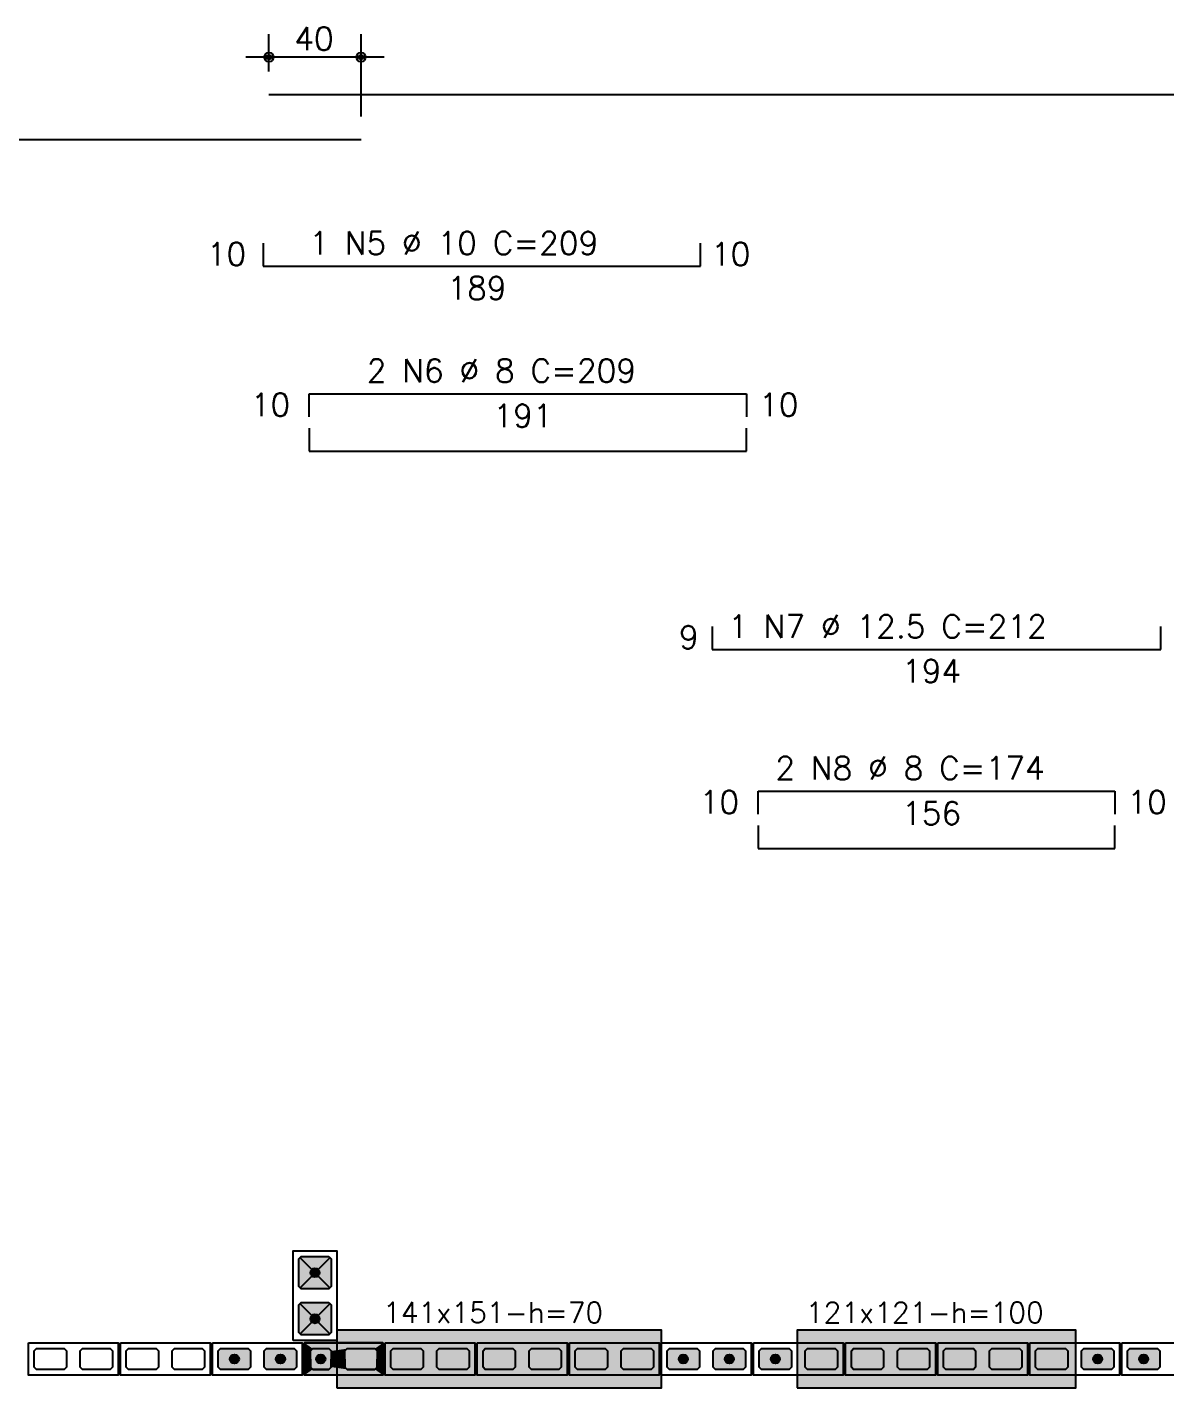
# Model space of a CAD drawing. Extents: x -2 to 121, y -2 to 61.
# Drawn here: x 24.76 to 34.65, y 14.93 to 26.76 of the extents above; entities that cross this region are included whole.
import ezdxf

# ---------------------------------------------------------------- set-up
doc = ezdxf.new("R2010")
doc.units = 0
doc.header["$MEASUREMENT"] = 0
doc.linetypes.add('ESTILO_TQS_0001', pattern=[0.45, 0.3, -0.15])
for name, color, linetype in [('PENA_01', 1, 'CONTINUOUS'), ('PENA_02', 2, 'CONTINUOUS'), ('PENA_03', 3, 'CONTINUOUS'), ('PENA_05', 5, 'CONTINUOUS'), ('PENA_11', 252, 'CONTINUOUS'), ('PENA_21', 100, 'CONTINUOUS'), ('PENA_23', 50, 'CONTINUOUS')]:
    doc.layers.add(name, color=color, linetype=linetype)
doc.styles.get("Standard").update_dxf_attribs({"font": 'ROMANS.SHX'})

msp = doc.modelspace()

# ---------------------------------------------------------------- linework, layer by layer
at = {"layer": 'PENA_01', "linetype": 'Continuous'}
for p, q in [((26.861821, 26.373299), (26.861821, 26.69817)), ((27.661821, 25.983299), (27.661821, 26.69817)), ((27.861821, 26.49817), (26.661821, 26.49817)), ((27.391821, 16.06433), (27.131821, 15.80433)), ((27.391821, 15.80433), (27.131821, 16.06433)), ((27.391821, 15.40433), (27.131821, 15.66433)), ((27.391821, 15.66433), (27.131821, 15.40433))]:
    msp.add_line(p, q, dxfattribs=at)
for points in [[(24.821821, 15.25433), (24.841821, 15.27433), (25.081821, 15.27433), (25.101821, 15.25433), (25.101821, 15.11433), (25.081821, 15.09433), (24.841821, 15.09433), (24.821821, 15.11433), (24.821821, 15.25433)], [(25.221821, 15.25433), (25.241821, 15.27433), (25.481821, 15.27433), (25.501821, 15.25433), (25.501821, 15.11433), (25.481821, 15.09433), (25.241821, 15.09433), (25.221821, 15.11433), (25.221821, 15.25433)], [(25.621821, 15.25433), (25.641821, 15.27433), (25.881821, 15.27433), (25.901821, 15.25433), (25.901821, 15.11433), (25.881821, 15.09433), (25.641821, 15.09433), (25.621821, 15.11433), (25.621821, 15.25433)], [(26.021821, 15.25433), (26.041821, 15.27433), (26.281821, 15.27433), (26.301821, 15.25433), (26.301821, 15.11433), (26.281821, 15.09433), (26.041821, 15.09433), (26.021821, 15.11433), (26.021821, 15.25433)], [(26.421821, 15.25433), (26.441821, 15.27433), (26.681821, 15.27433), (26.701821, 15.25433), (26.701821, 15.11433), (26.681821, 15.09433), (26.441821, 15.09433), (26.421821, 15.11433), (26.421821, 15.25433)], [(26.821821, 15.25433), (26.841821, 15.27433), (27.081821, 15.27433), (27.101821, 15.25433), (27.101821, 15.11433), (27.081821, 15.09433), (26.841821, 15.09433), (26.821821, 15.11433), (26.821821, 15.25433)], [(27.241821, 15.27433), (27.381821, 15.27433), (27.401821, 15.25433), (27.401821, 15.11433), (27.381821, 15.09433), (27.241821, 15.09433), (27.221821, 15.11433), (27.221821, 15.25433), (27.241821, 15.27433)], [(27.541821, 15.27433), (27.781821, 15.27433), (27.801821, 15.25433), (27.801821, 15.11433), (27.781821, 15.09433), (27.541821, 15.09433), (27.521821, 15.11433), (27.521821, 15.25433), (27.541821, 15.27433)], [(27.921821, 15.25433), (27.941821, 15.27433), (28.181821, 15.27433), (28.201821, 15.25433), (28.201821, 15.11433), (28.181821, 15.09433), (27.941821, 15.09433), (27.921821, 15.11433), (27.921821, 15.25433)], [(28.321821, 15.25433), (28.341821, 15.27433), (28.581821, 15.27433), (28.601821, 15.25433), (28.601821, 15.11433), (28.581821, 15.09433), (28.341821, 15.09433), (28.321821, 15.11433), (28.321821, 15.25433)], [(28.721821, 15.25433), (28.741821, 15.27433), (28.981821, 15.27433), (29.001821, 15.25433), (29.001821, 15.11433), (28.981821, 15.09433), (28.741821, 15.09433), (28.721821, 15.11433), (28.721821, 15.25433)], [(29.121821, 15.25433), (29.141821, 15.27433), (29.381821, 15.27433), (29.401821, 15.25433), (29.401821, 15.11433), (29.381821, 15.09433), (29.141821, 15.09433), (29.121821, 15.11433), (29.121821, 15.25433)], [(29.521821, 15.25433), (29.541821, 15.27433), (29.781821, 15.27433), (29.801821, 15.25433), (29.801821, 15.11433), (29.781821, 15.09433), (29.541821, 15.09433), (29.521821, 15.11433), (29.521821, 15.25433)], [(29.921821, 15.25433), (29.941821, 15.27433), (30.181821, 15.27433), (30.201821, 15.25433), (30.201821, 15.11433), (30.181821, 15.09433), (29.941821, 15.09433), (29.921821, 15.11433), (29.921821, 15.25433)], [(30.321821, 15.25433), (30.341821, 15.27433), (30.581821, 15.27433), (30.601821, 15.25433), (30.601821, 15.11433), (30.581821, 15.09433), (30.341821, 15.09433), (30.321821, 15.11433), (30.321821, 15.25433)], [(30.721821, 15.25433), (30.741821, 15.27433), (30.981821, 15.27433), (31.001821, 15.25433), (31.001821, 15.11433), (30.981821, 15.09433), (30.741821, 15.09433), (30.721821, 15.11433), (30.721821, 15.25433)], [(31.121821, 15.25433), (31.141821, 15.27433), (31.381821, 15.27433), (31.401821, 15.25433), (31.401821, 15.11433), (31.381821, 15.09433), (31.141821, 15.09433), (31.121821, 15.11433), (31.121821, 15.25433)], [(31.521821, 15.25433), (31.541821, 15.27433), (31.781821, 15.27433), (31.801821, 15.25433), (31.801821, 15.11433), (31.781821, 15.09433), (31.541821, 15.09433), (31.521821, 15.11433), (31.521821, 15.25433)], [(31.921821, 15.25433), (31.941821, 15.27433), (32.181821, 15.27433), (32.201821, 15.25433), (32.201821, 15.11433), (32.181821, 15.09433), (31.941821, 15.09433), (31.921821, 15.11433), (31.921821, 15.25433)], [(32.321821, 15.25433), (32.341821, 15.27433), (32.581821, 15.27433), (32.601821, 15.25433), (32.601821, 15.11433), (32.581821, 15.09433), (32.341821, 15.09433), (32.321821, 15.11433), (32.321821, 15.25433)], [(32.721821, 15.25433), (32.741821, 15.27433), (32.981821, 15.27433), (33.001821, 15.25433), (33.001821, 15.11433), (32.981821, 15.09433), (32.741821, 15.09433), (32.721821, 15.11433), (32.721821, 15.25433)], [(33.121821, 15.25433), (33.141821, 15.27433), (33.381821, 15.27433), (33.401821, 15.25433), (33.401821, 15.11433), (33.381821, 15.09433), (33.141821, 15.09433), (33.121821, 15.11433), (33.121821, 15.25433)], [(33.521821, 15.25433), (33.541821, 15.27433), (33.781821, 15.27433), (33.801821, 15.25433), (33.801821, 15.11433), (33.781821, 15.09433), (33.541821, 15.09433), (33.521821, 15.11433), (33.521821, 15.25433)], [(33.921821, 15.25433), (33.941821, 15.27433), (34.181821, 15.27433), (34.201821, 15.25433), (34.201821, 15.11433), (34.181821, 15.09433), (33.941821, 15.09433), (33.921821, 15.11433), (33.921821, 15.25433)], [(34.321821, 15.25433), (34.341821, 15.27433), (34.581821, 15.27433), (34.601821, 15.25433), (34.601821, 15.11433), (34.581821, 15.09433), (34.341821, 15.09433), (34.321821, 15.11433), (34.321821, 15.25433)]]:
    msp.add_lwpolyline(points, dxfattribs=at)
at = {"layer": 'PENA_02', "linetype": 'Continuous'}
for points in [[(27.071821, 15.34433), (27.071821, 16.12433), (27.451821, 16.12433), (27.451821, 15.34433), (27.071821, 15.34433)], [(24.771821, 15.32433), (25.551821, 15.32433), (25.551821, 15.04433), (24.771821, 15.04433), (24.771821, 15.32433)], [(25.571821, 15.32433), (26.351821, 15.32433), (26.351821, 15.04433), (25.571821, 15.04433), (25.571821, 15.32433)], [(26.371821, 15.32433), (27.151821, 15.32433), (27.151821, 15.04433), (26.371821, 15.04433), (26.371821, 15.32433)], [(27.171821, 15.32433), (27.851821, 15.32433), (27.851821, 15.04433), (27.171821, 15.04433), (27.171821, 15.32433)], [(27.871821, 15.32433), (28.651821, 15.32433), (28.651821, 15.04433), (27.871821, 15.04433), (27.871821, 15.32433)], [(28.671821, 15.32433), (29.451821, 15.32433), (29.451821, 15.04433), (28.671821, 15.04433), (28.671821, 15.32433)], [(29.471821, 15.32433), (30.251821, 15.32433), (30.251821, 15.04433), (29.471821, 15.04433), (29.471821, 15.32433)], [(30.271821, 15.32433), (31.051821, 15.32433), (31.051821, 15.04433), (30.271821, 15.04433), (30.271821, 15.32433)], [(31.071821, 15.32433), (31.851821, 15.32433), (31.851821, 15.04433), (31.071821, 15.04433), (31.071821, 15.32433)], [(31.871821, 15.32433), (32.651821, 15.32433), (32.651821, 15.04433), (31.871821, 15.04433), (31.871821, 15.32433)], [(32.671821, 15.32433), (33.451821, 15.32433), (33.451821, 15.04433), (32.671821, 15.04433), (32.671821, 15.32433)], [(33.471821, 15.32433), (34.251821, 15.32433), (34.251821, 15.04433), (33.471821, 15.04433), (33.471821, 15.32433)], [(34.271821, 15.32433), (35.051821, 15.32433), (35.051821, 15.04433), (34.271821, 15.04433), (34.271821, 15.32433)]]:
    msp.add_lwpolyline(points, dxfattribs=at)
at = {"layer": 'PENA_02', "linetype": 'ESTILO_TQS_0001'}
for points in [[(27.141821, 15.79433), (27.121821, 15.81433), (27.121821, 16.05433), (27.141821, 16.07433), (27.381821, 16.07433), (27.401821, 16.05433), (27.401821, 15.81433), (27.381821, 15.79433), (27.141821, 15.79433)], [(27.141821, 15.39433), (27.121821, 15.41433), (27.121821, 15.65433), (27.141821, 15.67433), (27.381821, 15.67433), (27.401821, 15.65433), (27.401821, 15.41433), (27.381821, 15.39433), (27.141821, 15.39433)]]:
    msp.add_lwpolyline(points, dxfattribs=at)
at = {"layer": 'PENA_02', "linetype": 'Continuous'}
for centre, radius in [((26.861821, 26.49817), 0.04), ((26.861821, 26.49817), 0.02), ((27.661821, 26.49817), 0.04), ((27.661821, 26.49817), 0.02)]:
    msp.add_circle(centre, radius, dxfattribs=at)
at = {"layer": 'PENA_03', "linetype": 'Continuous'}
for p, q in [((26.861821, 26.173299), (26.861821, 26.173299)), ((27.661821, 25.783299), (27.661821, 25.783299))]:
    msp.add_line(p, q, dxfattribs=at)
for points in [[(27.381821, 16.07433), (27.401821, 16.05433), (27.401821, 15.81433), (27.381821, 15.79433), (27.141821, 15.79433), (27.121821, 15.81433), (27.121821, 16.05433), (27.141821, 16.07433), (27.381821, 16.07433)], [(27.381821, 15.67433), (27.401821, 15.65433), (27.401821, 15.41433), (27.381821, 15.39433), (27.141821, 15.39433), (27.121821, 15.41433), (27.121821, 15.65433), (27.141821, 15.67433), (27.381821, 15.67433)], [(26.701821, 15.11433), (26.681821, 15.09433), (26.441821, 15.09433), (26.421821, 15.11433), (26.421821, 15.25433), (26.441821, 15.27433), (26.681821, 15.27433), (26.701821, 15.25433), (26.701821, 15.11433)], [(27.101821, 15.11433), (27.081821, 15.09433), (26.841821, 15.09433), (26.821821, 15.11433), (26.821821, 15.25433), (26.841821, 15.27433), (27.081821, 15.27433), (27.101821, 15.25433), (27.101821, 15.11433)], [(27.381821, 15.27433), (27.401821, 15.25433), (27.401821, 15.11433), (27.381821, 15.09433), (27.241821, 15.09433), (27.221821, 15.11433), (27.221821, 15.25433), (27.241821, 15.27433), (27.381821, 15.27433)], [(30.601821, 15.11433), (30.581821, 15.09433), (30.341821, 15.09433), (30.321821, 15.11433), (30.321821, 15.25433), (30.341821, 15.27433), (30.581821, 15.27433), (30.601821, 15.25433), (30.601821, 15.11433)], [(31.001821, 15.11433), (30.981821, 15.09433), (30.741821, 15.09433), (30.721821, 15.11433), (30.721821, 15.25433), (30.741821, 15.27433), (30.981821, 15.27433), (31.001821, 15.25433), (31.001821, 15.11433)], [(31.401821, 15.11433), (31.381821, 15.09433), (31.141821, 15.09433), (31.121821, 15.11433), (31.121821, 15.25433), (31.141821, 15.27433), (31.381821, 15.27433), (31.401821, 15.25433), (31.401821, 15.11433)], [(34.201821, 15.11433), (34.181821, 15.09433), (33.941821, 15.09433), (33.921821, 15.11433), (33.921821, 15.25433), (33.941821, 15.27433), (34.181821, 15.27433), (34.201821, 15.25433), (34.201821, 15.11433)], [(34.601821, 15.11433), (34.581821, 15.09433), (34.341821, 15.09433), (34.321821, 15.11433), (34.321821, 15.25433), (34.341821, 15.27433), (34.581821, 15.27433), (34.601821, 15.25433), (34.601821, 15.11433)]]:
    msp.add_lwpolyline(points, dxfattribs=at)
for centre in [(27.261821, 15.93433), (27.261821, 15.53433), (26.561821, 15.18433), (26.961821, 15.18433), (27.311821, 15.18433), (30.461821, 15.18433), (30.861821, 15.18433), (31.261821, 15.18433), (34.061821, 15.18433), (34.461821, 15.18433)]:
    msp.add_circle(centre, 0.04, dxfattribs=at)
for points in [[(27.301821, 15.93433), (27.241821, 15.968971), (27.224234, 15.94801)], [(27.301821, 15.93433), (27.268767, 15.973722), (27.241821, 15.968971)], [(27.301821, 15.93433), (27.292463, 15.960041), (27.268767, 15.973722)], [(27.301821, 15.93433), (27.224234, 15.94801), (27.224234, 15.920649)], [(27.301821, 15.93433), (27.224234, 15.920649), (27.241821, 15.899689)], [(27.301821, 15.93433), (27.241821, 15.899689), (27.268767, 15.894937)], [(27.301821, 15.93433), (27.268767, 15.894937), (27.292463, 15.908618)], [(27.301821, 15.93433), (27.292463, 15.908618), (27.301821, 15.93433)], [(27.301821, 15.53433), (27.241821, 15.568971), (27.224234, 15.54801)], [(27.301821, 15.53433), (27.224234, 15.54801), (27.224234, 15.520649)], [(27.301821, 15.53433), (27.224234, 15.520649), (27.241821, 15.499689)], [(27.301821, 15.53433), (27.268767, 15.573722), (27.241821, 15.568971)], [(27.301821, 15.53433), (27.241821, 15.499689), (27.268767, 15.494937)], [(27.301821, 15.53433), (27.292463, 15.560041), (27.268767, 15.573722)], [(27.301821, 15.53433), (27.268767, 15.494937), (27.292463, 15.508618)], [(27.301821, 15.53433), (27.292463, 15.508618), (27.301821, 15.53433)], [(26.601821, 15.18433), (26.541821, 15.218971), (26.524234, 15.19801)], [(26.601821, 15.18433), (26.524234, 15.19801), (26.524234, 15.170649)], [(26.601821, 15.18433), (26.524234, 15.170649), (26.541821, 15.149689)], [(26.601821, 15.18433), (26.568767, 15.223722), (26.541821, 15.218971)], [(26.601821, 15.18433), (26.541821, 15.149689), (26.568767, 15.144937)], [(26.601821, 15.18433), (26.592463, 15.210041), (26.568767, 15.223722)], [(26.601821, 15.18433), (26.568767, 15.144937), (26.592463, 15.158618)], [(26.601821, 15.18433), (26.592463, 15.158618), (26.601821, 15.18433)], [(27.001821, 15.18433), (26.941821, 15.218971), (26.924234, 15.19801)], [(27.001821, 15.18433), (26.924234, 15.19801), (26.924234, 15.170649)], [(27.001821, 15.18433), (26.924234, 15.170649), (26.941821, 15.149689)], [(27.001821, 15.18433), (26.968767, 15.223722), (26.941821, 15.218971)], [(27.001821, 15.18433), (26.941821, 15.149689), (26.968767, 15.144937)], [(27.001821, 15.18433), (26.992463, 15.210041), (26.968767, 15.223722)], [(27.001821, 15.18433), (26.968767, 15.144937), (26.992463, 15.158618)], [(27.001821, 15.18433), (26.992463, 15.158618), (27.001821, 15.18433)], [(27.351821, 15.18433), (27.291821, 15.218971), (27.274234, 15.19801)], [(27.351821, 15.18433), (27.274234, 15.19801), (27.274234, 15.170649)], [(27.351821, 15.18433), (27.274234, 15.170649), (27.291821, 15.149689)], [(27.351821, 15.18433), (27.318767, 15.223722), (27.291821, 15.218971)], [(27.351821, 15.18433), (27.291821, 15.149689), (27.318767, 15.144937)], [(27.351821, 15.18433), (27.342463, 15.210041), (27.318767, 15.223722)], [(27.351821, 15.18433), (27.318767, 15.144937), (27.342463, 15.158618)], [(27.351821, 15.18433), (27.342463, 15.158618), (27.351821, 15.18433)], [(30.501821, 15.18433), (30.441821, 15.218971), (30.424234, 15.19801)], [(30.501821, 15.18433), (30.424234, 15.19801), (30.424234, 15.170649)], [(30.501821, 15.18433), (30.424234, 15.170649), (30.441821, 15.149689)], [(30.501821, 15.18433), (30.468767, 15.223722), (30.441821, 15.218971)], [(30.501821, 15.18433), (30.441821, 15.149689), (30.468767, 15.144937)], [(30.501821, 15.18433), (30.492463, 15.210041), (30.468767, 15.223722)], [(30.501821, 15.18433), (30.468767, 15.144937), (30.492463, 15.158618)], [(30.501821, 15.18433), (30.492463, 15.158618), (30.501821, 15.18433)], [(30.901821, 15.18433), (30.841821, 15.218971), (30.824234, 15.19801)], [(30.901821, 15.18433), (30.824234, 15.19801), (30.824234, 15.170649)], [(30.901821, 15.18433), (30.824234, 15.170649), (30.841821, 15.149689)], [(30.901821, 15.18433), (30.868767, 15.223722), (30.841821, 15.218971)], [(30.901821, 15.18433), (30.841821, 15.149689), (30.868767, 15.144937)], [(30.901821, 15.18433), (30.892463, 15.210041), (30.868767, 15.223722)], [(30.901821, 15.18433), (30.868767, 15.144937), (30.892463, 15.158618)], [(30.901821, 15.18433), (30.892463, 15.158618), (30.901821, 15.18433)], [(31.301821, 15.18433), (31.241821, 15.218971), (31.224234, 15.19801)], [(31.301821, 15.18433), (31.224234, 15.19801), (31.224234, 15.170649)], [(31.301821, 15.18433), (31.224234, 15.170649), (31.241821, 15.149689)], [(31.301821, 15.18433), (31.268767, 15.223722), (31.241821, 15.218971)], [(31.301821, 15.18433), (31.241821, 15.149689), (31.268767, 15.144937)], [(31.301821, 15.18433), (31.292463, 15.210041), (31.268767, 15.223722)], [(31.301821, 15.18433), (31.268767, 15.144937), (31.292463, 15.158618)], [(31.301821, 15.18433), (31.292463, 15.158618), (31.301821, 15.18433)], [(34.101821, 15.18433), (34.041821, 15.218971), (34.024234, 15.19801)], [(34.101821, 15.18433), (34.024234, 15.19801), (34.024234, 15.170649)], [(34.101821, 15.18433), (34.024234, 15.170649), (34.041821, 15.149689)], [(34.101821, 15.18433), (34.068767, 15.223722), (34.041821, 15.218971)], [(34.101821, 15.18433), (34.041821, 15.149689), (34.068767, 15.144937)], [(34.101821, 15.18433), (34.092463, 15.210041), (34.068767, 15.223722)], [(34.101821, 15.18433), (34.068767, 15.144937), (34.092463, 15.158618)], [(34.101821, 15.18433), (34.092463, 15.158618), (34.101821, 15.18433)], [(34.501821, 15.18433), (34.441821, 15.218971), (34.424234, 15.19801)], [(34.501821, 15.18433), (34.424234, 15.19801), (34.424234, 15.170649)], [(34.501821, 15.18433), (34.424234, 15.170649), (34.441821, 15.149689)], [(34.501821, 15.18433), (34.468767, 15.223722), (34.441821, 15.218971)], [(34.501821, 15.18433), (34.441821, 15.149689), (34.468767, 15.144937)], [(34.501821, 15.18433), (34.492463, 15.210041), (34.468767, 15.223722)], [(34.501821, 15.18433), (34.468767, 15.144937), (34.492463, 15.158618)], [(34.501821, 15.18433), (34.492463, 15.158618), (34.501821, 15.18433)]]:
    msp.add_solid(points, dxfattribs=at)
at = {"layer": 'PENA_05', "linetype": 'Continuous'}
for p, q in [((26.861821, 26.173299), (47.651821, 26.173299)), ((6.871821, 25.783299), (27.661821, 25.783299)), ((26.811821, 24.881634), (26.811821, 24.681634)), ((30.611821, 24.681634), (30.611821, 24.881634)), ((26.811821, 24.681634), (30.611821, 24.681634)), ((27.211821, 23.373462), (27.211821, 23.573462)), ((27.211821, 23.573462), (31.011821, 23.573462)), ((31.011821, 23.573462), (31.011821, 23.373462)), ((27.211821, 23.273462), (27.211821, 23.073462)), ((31.011821, 23.073462), (31.011821, 23.273462)), ((27.211821, 23.073462), (31.011821, 23.073462)), ((30.711821, 21.550643), (30.711821, 21.350643)), ((34.611821, 21.350643), (34.611821, 21.550643)), ((30.711821, 21.350643), (34.611821, 21.350643)), ((31.111821, 19.919718), (31.111821, 20.119718)), ((31.111821, 20.119718), (34.211821, 20.119718)), ((34.211821, 20.119718), (34.211821, 19.919718)), ((31.111821, 19.819718), (31.111821, 19.619718)), ((34.211821, 19.619718), (34.211821, 19.819718)), ((31.111821, 19.619718), (34.211821, 19.619718))]:
    msp.add_line(p, q, dxfattribs=at)
at = {"layer": 'PENA_11', "linetype": 'Continuous'}
for points in [[(27.381821, 16.07433), (27.141821, 15.79433), (27.121821, 15.81433)], [(27.381821, 16.07433), (27.121821, 15.81433), (27.121821, 16.05433)], [(27.381821, 16.07433), (27.121821, 16.05433), (27.141821, 16.07433)], [(27.381821, 16.07433), (27.381821, 15.79433), (27.141821, 15.79433)], [(27.381821, 16.07433), (27.141821, 16.07433), (27.381821, 16.07433)], [(27.381821, 16.07433), (27.401821, 16.05433), (27.401821, 15.81433)], [(27.381821, 16.07433), (27.401821, 15.81433), (27.381821, 15.79433)], [(27.381821, 15.67433), (27.141821, 15.39433), (27.121821, 15.41433)], [(27.381821, 15.67433), (27.121821, 15.41433), (27.121821, 15.65433)], [(27.381821, 15.67433), (27.121821, 15.65433), (27.141821, 15.67433)], [(27.381821, 15.67433), (27.381821, 15.39433), (27.141821, 15.39433)], [(27.381821, 15.67433), (27.141821, 15.67433), (27.381821, 15.67433)], [(27.381821, 15.67433), (27.401821, 15.65433), (27.401821, 15.41433)], [(27.381821, 15.67433), (27.401821, 15.41433), (27.381821, 15.39433)], [(26.701821, 15.11433), (26.421821, 15.25433), (26.441821, 15.27433)], [(26.701821, 15.11433), (26.421821, 15.11433), (26.421821, 15.25433)], [(26.701821, 15.11433), (26.441821, 15.27433), (26.681821, 15.27433)], [(26.701821, 15.11433), (26.681821, 15.27433), (26.701821, 15.25433)], [(26.701821, 15.11433), (26.701821, 15.25433), (26.701821, 15.11433)], [(27.101821, 15.11433), (26.821821, 15.25433), (26.841821, 15.27433)], [(27.101821, 15.11433), (26.821821, 15.11433), (26.821821, 15.25433)], [(27.101821, 15.11433), (26.841821, 15.27433), (27.081821, 15.27433)], [(27.101821, 15.11433), (27.081821, 15.27433), (27.101821, 15.25433)], [(27.101821, 15.11433), (27.101821, 15.25433), (27.101821, 15.11433)], [(27.381821, 15.27433), (27.241821, 15.09433), (27.221821, 15.11433)], [(27.381821, 15.27433), (27.221821, 15.11433), (27.221821, 15.25433)], [(27.381821, 15.27433), (27.221821, 15.25433), (27.241821, 15.27433)], [(27.381821, 15.27433), (27.381821, 15.09433), (27.241821, 15.09433)], [(27.381821, 15.27433), (27.241821, 15.27433), (27.381821, 15.27433)], [(27.381821, 15.27433), (27.401821, 15.25433), (27.401821, 15.11433)], [(27.381821, 15.27433), (27.401821, 15.11433), (27.381821, 15.09433)], [(30.601821, 15.11433), (30.321821, 15.25433), (30.341821, 15.27433)], [(30.601821, 15.11433), (30.321821, 15.11433), (30.321821, 15.25433)], [(30.601821, 15.11433), (30.341821, 15.27433), (30.581821, 15.27433)], [(30.601821, 15.11433), (30.581821, 15.27433), (30.601821, 15.25433)], [(30.601821, 15.11433), (30.601821, 15.25433), (30.601821, 15.11433)], [(31.001821, 15.11433), (30.721821, 15.25433), (30.741821, 15.27433)], [(31.001821, 15.11433), (30.721821, 15.11433), (30.721821, 15.25433)], [(31.001821, 15.11433), (30.741821, 15.27433), (30.981821, 15.27433)], [(31.001821, 15.11433), (30.981821, 15.27433), (31.001821, 15.25433)], [(31.001821, 15.11433), (31.001821, 15.25433), (31.001821, 15.11433)], [(31.401821, 15.11433), (31.121821, 15.25433), (31.141821, 15.27433)], [(31.401821, 15.11433), (31.121821, 15.11433), (31.121821, 15.25433)], [(31.401821, 15.11433), (31.141821, 15.27433), (31.381821, 15.27433)], [(31.401821, 15.11433), (31.381821, 15.27433), (31.401821, 15.25433)], [(31.401821, 15.11433), (31.401821, 15.25433), (31.401821, 15.11433)], [(34.201821, 15.11433), (33.921821, 15.25433), (33.941821, 15.27433)], [(34.201821, 15.11433), (33.921821, 15.11433), (33.921821, 15.25433)], [(34.201821, 15.11433), (33.941821, 15.27433), (34.181821, 15.27433)], [(34.201821, 15.11433), (34.181821, 15.27433), (34.201821, 15.25433)], [(34.201821, 15.11433), (34.201821, 15.25433), (34.201821, 15.11433)], [(34.601821, 15.11433), (34.321821, 15.25433), (34.341821, 15.27433)], [(34.601821, 15.11433), (34.321821, 15.11433), (34.321821, 15.25433)], [(34.601821, 15.11433), (34.341821, 15.27433), (34.581821, 15.27433)], [(34.601821, 15.11433), (34.581821, 15.27433), (34.601821, 15.25433)], [(34.601821, 15.11433), (34.601821, 15.25433), (34.601821, 15.11433)], [(26.701821, 15.11433), (26.441821, 15.09433), (26.421821, 15.11433)], [(26.701821, 15.11433), (26.681821, 15.09433), (26.441821, 15.09433)], [(27.101821, 15.11433), (26.841821, 15.09433), (26.821821, 15.11433)], [(27.101821, 15.11433), (27.081821, 15.09433), (26.841821, 15.09433)], [(30.601821, 15.11433), (30.341821, 15.09433), (30.321821, 15.11433)], [(30.601821, 15.11433), (30.581821, 15.09433), (30.341821, 15.09433)], [(31.001821, 15.11433), (30.741821, 15.09433), (30.721821, 15.11433)], [(31.001821, 15.11433), (30.981821, 15.09433), (30.741821, 15.09433)], [(31.401821, 15.11433), (31.141821, 15.09433), (31.121821, 15.11433)], [(31.401821, 15.11433), (31.381821, 15.09433), (31.141821, 15.09433)], [(34.201821, 15.11433), (33.941821, 15.09433), (33.921821, 15.11433)], [(34.201821, 15.11433), (34.181821, 15.09433), (33.941821, 15.09433)], [(34.601821, 15.11433), (34.341821, 15.09433), (34.321821, 15.11433)], [(34.601821, 15.11433), (34.581821, 15.09433), (34.341821, 15.09433)]]:
    msp.add_solid(points, dxfattribs=at)
at = {"layer": 'PENA_21', "linetype": 'Continuous'}
for points in [[(27.171821, 15.18433), (27.221821, 15.18433), (27.221821, 15.25433), (27.241821, 15.27433), (27.381821, 15.27433), (27.401821, 15.25433), (27.401821, 15.18433), (27.521821, 15.18433), (27.521821, 15.25433), (27.541821, 15.27433), (27.781821, 15.27433), (27.801821, 15.25433), (27.801821, 15.18433), (27.851821, 15.18433), (27.851821, 15.32433), (27.171821, 15.32433), (27.171821, 15.18433)], [(27.171821, 15.18433), (27.221821, 15.18433), (27.221821, 15.11433), (27.241821, 15.09433), (27.381821, 15.09433), (27.401821, 15.11433), (27.401821, 15.18433), (27.521821, 15.18433), (27.521821, 15.11433), (27.541821, 15.09433), (27.781821, 15.09433), (27.801821, 15.11433), (27.801821, 15.18433), (27.851821, 15.18433), (27.851821, 15.04433), (27.171821, 15.04433), (27.171821, 15.18433)]]:
    msp.add_lwpolyline(points, dxfattribs=at)
for points in [[(27.851821, 15.32433), (27.171821, 15.32433), (27.241821, 15.27433)], [(27.171821, 15.32433), (27.171821, 15.18433), (27.221821, 15.18433)], [(27.171821, 15.32433), (27.221821, 15.18433), (27.221821, 15.25433)], [(27.171821, 15.32433), (27.221821, 15.25433), (27.241821, 15.27433)], [(27.851821, 15.32433), (27.241821, 15.27433), (27.381821, 15.27433)], [(27.851821, 15.32433), (27.381821, 15.27433), (27.401821, 15.25433)], [(27.851821, 15.32433), (27.401821, 15.25433), (27.541821, 15.27433)], [(27.401821, 15.25433), (27.521821, 15.25433), (27.541821, 15.27433)], [(27.401821, 15.25433), (27.401821, 15.18433), (27.521821, 15.18433)], [(27.401821, 15.25433), (27.521821, 15.18433), (27.521821, 15.25433)], [(27.851821, 15.32433), (27.541821, 15.27433), (27.781821, 15.27433)], [(27.851821, 15.32433), (27.781821, 15.27433), (27.801821, 15.25433)], [(27.851821, 15.32433), (27.801821, 15.25433), (27.851821, 15.18433)], [(27.851821, 15.18433), (27.801821, 15.25433), (27.801821, 15.18433)], [(27.171821, 15.04433), (27.171821, 15.18433), (27.221821, 15.18433)], [(27.171821, 15.04433), (27.221821, 15.18433), (27.221821, 15.11433)], [(27.401821, 15.11433), (27.401821, 15.18433), (27.521821, 15.18433)], [(27.401821, 15.11433), (27.521821, 15.18433), (27.521821, 15.11433)], [(27.851821, 15.04433), (27.801821, 15.11433), (27.851821, 15.18433)], [(27.851821, 15.18433), (27.801821, 15.11433), (27.801821, 15.18433)], [(27.171821, 15.04433), (27.221821, 15.11433), (27.241821, 15.09433)], [(27.851821, 15.04433), (27.171821, 15.04433), (27.241821, 15.09433)], [(27.851821, 15.04433), (27.241821, 15.09433), (27.381821, 15.09433)], [(27.851821, 15.04433), (27.381821, 15.09433), (27.401821, 15.11433)], [(27.851821, 15.04433), (27.401821, 15.11433), (27.541821, 15.09433)], [(27.401821, 15.11433), (27.521821, 15.11433), (27.541821, 15.09433)], [(27.851821, 15.04433), (27.541821, 15.09433), (27.781821, 15.09433)], [(27.851821, 15.04433), (27.781821, 15.09433), (27.801821, 15.11433)]]:
    msp.add_solid(points, dxfattribs=at)
at = {"layer": 'PENA_23', "linetype": 'Continuous'}
for points in [[(27.451821, 14.93433), (30.271821, 14.93433), (30.271821, 15.43433), (27.451821, 15.43433), (27.451821, 14.93433)], [(31.451821, 14.93433), (33.871821, 14.93433), (33.871821, 15.43433), (31.451821, 15.43433), (31.451821, 14.93433)]]:
    msp.add_lwpolyline(points, dxfattribs=at)
for points in [[(27.451821, 14.93433), (30.271821, 14.93433), (30.271821, 15.43433)], [(27.451821, 14.93433), (30.271821, 15.43433), (27.451821, 15.43433)], [(27.451821, 14.93433), (27.451821, 15.43433), (27.451821, 14.93433)], [(31.451821, 14.93433), (33.871821, 14.93433), (33.871821, 15.43433)], [(31.451821, 14.93433), (33.871821, 15.43433), (31.451821, 15.43433)], [(31.451821, 14.93433), (31.451821, 15.43433), (31.451821, 14.93433)]]:
    msp.add_solid(points, dxfattribs=at)

# ---------------------------------------------------------------- texts
at = {"layer": 'PENA_03', "linetype": 'Continuous'}
for s, height, p in [('40', 0.2, (27.081821, 26.55817)), ('1 N5 %%c 10 C=209', 0.2, (27.211821, 24.781634)), ('10', 0.2, (26.321821, 24.686634)), ('10', 0.2, (30.701821, 24.686634)), ('189', 0.2, (28.411821, 24.391634)), ('2 N6 %%c 8 C=209', 0.2, (27.711821, 23.673462)), ('10', 0.2, (26.703821, 23.377462)), ('10', 0.2, (31.119821, 23.377462)), ('191', 0.2, (28.811821, 23.281462)), ('1 N7 %%c 12.5 C=212', 0.2, (30.851821, 21.450643)), ('9', 0.2, (30.424321, 21.356893)), ('194', 0.2, (32.361821, 21.063143)), ('2 N8 %%c 8 C=174', 0.2, (31.261821, 20.219718)), ('10', 0.2, (30.603821, 19.923718)), ('10', 0.2, (34.319821, 19.923718)), ('156', 0.2, (32.361821, 19.827718)), ('141x151-h=70', 0.18, (27.852795, 15.498202)), ('121x121-h=100', 0.18, (31.526614, 15.498202))]:
    msp.add_text(s, height=height, dxfattribs=at).set_placement(p)

doc.saveas('drawing.dxf')
